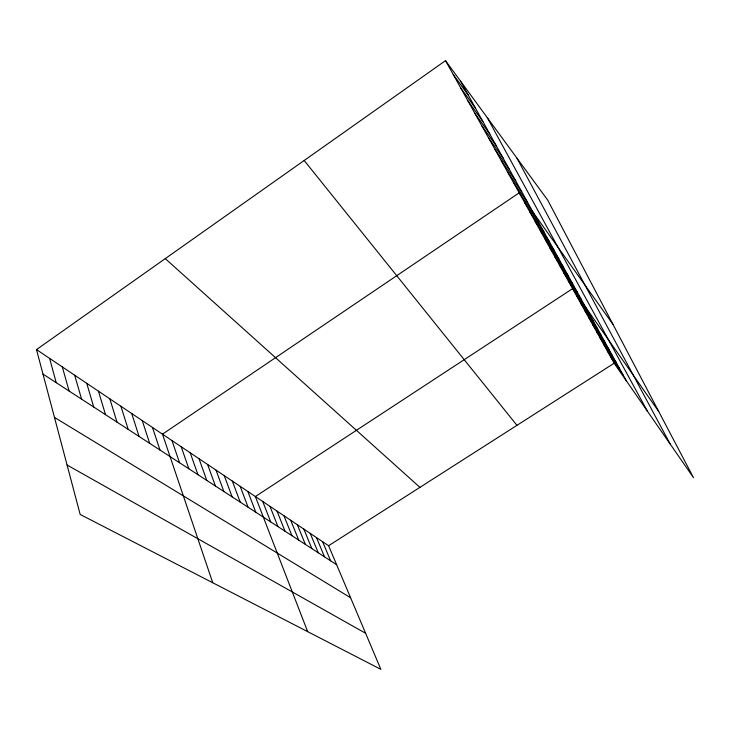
<?xml version="1.0" encoding="UTF-8"?>
<svg xmlns="http://www.w3.org/2000/svg" width="730" height="730" viewBox="0 0 730 730"><rect width="100%" height="100%" fill="white"/><g stroke="black" fill="none" stroke-linecap="round" stroke-linejoin="round"><path stroke-width="1.09" d="M36.5 349.588L328.609 545.721L380.859 669.355L80.172 514.458L36.5 349.588L445.51 60.645L547.719 200.139L693.5 477.685L614.158 363.221L445.51 60.645M328.609 545.721L614.158 363.221M67.078 465.019L365.62 633.284M54.458 417.396L350.601 597.742M42.988 374.088L336.639 564.71M165.263 258.621L419.923 487.366M304.182 160.481L516.959 425.344M453.239 74.515L468.222 95.037M460.73 87.956L475.632 108.423M468.003 101.005L482.813 121.399M475.057 113.67L489.784 133.992M481.909 125.961L496.537 146.21M488.571 137.906L503.107 158.072M495.04 149.513L509.476 169.597M501.327 160.792L515.672 180.794M507.441 171.769L521.695 191.68M513.391 182.445L527.553 202.265M612.999 324.412L519.185 192.839L162.48 434.168L212.74 582.75M524.66 202.657L538.64 222.294M529.998 212.238L543.886 231.775M535.209 221.573L548.996 241.019M540.282 230.68L553.979 250.034M545.237 239.568L558.842 258.821M550.064 248.237L563.587 267.39M554.791 256.704L568.214 275.757M559.399 264.972L572.731 283.924M563.898 273.047L577.147 291.9M568.296 280.94L581.454 299.692M658.752 411.537L572.594 288.651L255.372 496.546L307.659 631.642M576.8 296.188L589.785 314.73M580.907 303.561L593.8 322.003M584.922 310.77L597.733 329.111M588.855 317.824L601.584 336.065M592.705 324.731L605.343 342.863M596.465 331.484L609.03 349.515M600.151 338.099L612.634 356.03M603.765 344.578L616.156 362.409M607.305 350.92L619.615 368.65M610.764 357.134L622.991 374.764M460.584 81.222L626.303 380.75M487.321 117.712L647.464 411.282M516.877 158.045L670.286 444.205M322.605 541.678L330.626 560.813M316.473 537.563L324.503 556.835M310.223 533.365L318.253 552.774M303.844 529.086L311.874 548.641M297.338 524.724L305.368 544.416M290.704 520.262L298.725 540.1M283.934 515.718L291.945 535.701M277.017 511.073L285.019 531.203M269.954 506.337L277.947 526.613M262.745 501.492L270.721 521.923M247.853 491.491L255.801 512.232M240.161 486.326L248.081 507.222M232.295 481.043L240.197 502.103M224.256 475.65L232.131 496.865M216.034 470.129L223.873 491.509M207.621 464.481L215.432 486.025M199.007 458.695L206.782 480.413M190.201 452.782L197.93 474.664M181.177 446.724L188.869 468.779M171.942 440.528L179.58 462.756M152.488 427.461L159.998 450.045M142.231 420.58L149.677 443.347M131.71 413.518L139.083 436.467M120.915 406.263L128.206 429.404M109.828 398.817L117.028 422.15M98.431 391.171L105.54 414.695M86.733 383.314L93.732 407.03M74.697 375.238L81.587 399.146M62.324 366.925L69.094 391.034M49.603 358.384L56.237 382.684"/></g></svg>
